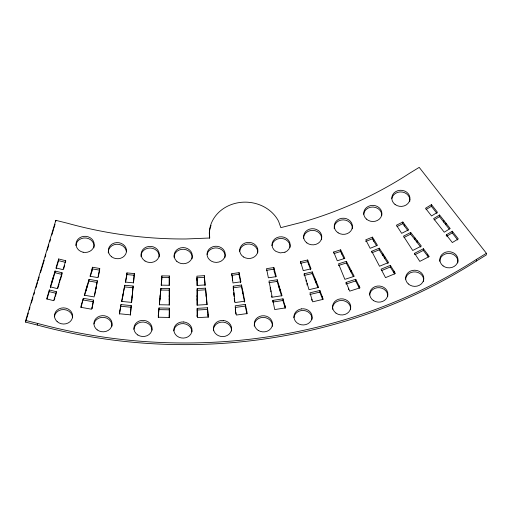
<?xml version="1.0" encoding="UTF-8"?>
<svg xmlns="http://www.w3.org/2000/svg" width="512" height="512" viewBox="0 0 512 512"><rect width="100%" height="100%" fill="white"/><g stroke="black" fill="none" stroke-linecap="round" stroke-linejoin="round"><path stroke-width="0.77" d="M158.266 317.536L159.014 307.962L169.331 308.16L169.312 317.453L158.349 317.216M169.229 317.766L169.331 308.16M25.6 322.125L25.696 320.461L55.834 220.339L67.539 223.258A386.573 343.52 3.3 0 0 185.965 238.976L209.728 238.01L209.389 231.258A36.371 32.32 3.3 0 1 239.258 202.566A36.371 32.32 3.3 0 1 278.541 221.178L280.838 227.642L303.635 221.824A386.573 343.52 3.3 0 0 409.293 173.446L419.213 167.373L486.4 253.299L486.304 254.97L476.384 261.037A503.187 447.142 3.3 0 1 37.312 325.043L25.6 322.125L28.358 312.954M37.312 325.043L37.408 323.379A503.187 447.142 3.3 0 0 476.48 259.373L486.4 253.299M49.254 291.635L49.35 289.965L56.378 291.718L56.282 293.382L49.254 291.635L47.008 299.091M52.102 282.163L52.198 280.499M55.77 221.453L55.834 220.339M53.043 279.053L53.139 277.389M54.957 272.698L55.053 271.034L62.074 272.781L61.978 274.451L54.957 272.698L50.406 287.814M58.586 260.64L58.682 258.97L65.709 260.723L65.613 262.387L58.586 260.64L56.115 268.838M60.16 279.136L59.507 282.669M81.056 307.648L81.434 304.666L83.341 298.317L93.491 300.102L92.115 308.25L93.491 300.102M81.338 306.33L83.341 298.317M86.099 290.509L86.195 288.845M87.04 287.386L87.136 285.722M88.947 281.037L89.043 279.373L97.299 280.787L97.203 282.451L88.947 281.037L84.614 295.45M90.317 276.506L91.802 271.565L92.422 267.251L99.731 268.48L99.667 269.587M91.802 271.565L92.422 267.251M95.302 292.109L95.398 290.445M95.93 288.928L95.994 287.821M119.443 314.086L120.966 304.602L131.232 305.6L130.355 315.168M119.59 312.749L120.966 304.602M122.778 296.602L122.874 294.938M123.405 293.414L123.501 291.75M121.786 301.645L124.781 285.267L133.139 286.042L132.403 294.266L132.499 292.602M125.6 282.304L126.95 272.922L134.349 273.581L133.504 282.944M126.592 277.267L126.95 272.922M130.502 313.83L131.232 305.6M132.09 297.485L132.186 295.821M158.381 314.522L158.285 316.192L159.014 307.962M159.872 299.84L159.968 298.17M160.186 296.608L160.282 294.944M159.373 304.941L160.915 288.384L169.306 288.499L169.325 304.928L159.328 304.736L160.915 288.384M161.28 285.363L161.869 275.898L169.293 275.981L169.299 285.267L161.235 285.152L161.869 275.898M161.773 280.256L161.869 278.592M169.203 285.389L169.293 275.981M169.229 305.126L169.306 288.499M169.216 296.762L169.312 295.098M169.222 299.994L169.318 298.33M169.242 316.422L169.338 314.758M197.075 285.638L196.896 276.16L204.294 275.667L205.216 284.928L197.178 285.44L197.165 278.848M197.101 305.318L197.178 288.685L205.536 288.154L207.168 304.538L197.203 305.12L197.178 288.685M197.094 296.947L197.19 295.283M197.094 300.192L197.19 298.522M197.216 314.957L197.12 316.621L197.203 308.365L207.488 307.757L208.378 317.03L197.446 317.645L197.203 308.365M205.043 285.824L204.294 275.667M206.925 304.736L205.536 288.154M206.099 296.397L206.195 294.733M206.419 299.622L206.515 297.958M208.166 317.35L207.488 307.757M208.051 316.006L208.147 314.336M231.782 273.709L231.686 275.373L238.995 274.304L239.091 272.64L231.782 273.709L232.966 282.944L240.915 281.811L239.091 272.64M232.314 276.365L232.435 280.224M233.222 287.29L233.286 286.176L241.555 284.998L244.781 301.21L234.918 302.566L233.286 286.176M233.85 294.419L233.946 292.755M235.802 314.042L235.245 305.798L245.414 304.403L247.206 313.574L236.397 315.04L235.898 312.378M244.544 302.15L241.459 286.662L241.555 284.998M242.752 293.178L242.848 291.507M243.392 296.365L243.488 294.701M246.867 313.907L245.318 306.067L245.414 304.403M246.618 312.576L246.714 310.912M270.195 289.171L270.291 287.507M270.867 291.808L270.931 290.701M275.776 276.87L274.278 271.898L273.843 267.578L266.534 268.64L268.365 277.811L276.301 276.627L273.843 267.578M274.278 271.898L274.374 270.234M272.864 300.403L272.768 302.067L282.906 300.506L283.002 298.835L272.864 300.403L274.72 309.568L285.491 307.885L283.002 298.835M281.53 295.942L277.152 281.434L277.248 279.77L268.998 280.998L272.224 297.21L282.054 295.693L277.248 279.77M279.085 287.827L279.181 286.163M280.032 290.97L280.128 289.306M285.114 308.224L284.928 305.229M300.48 262.746L300.544 261.638L307.712 260.006L311.04 268.845L303.258 270.637L300.544 261.638M304.141 274.88L304.205 273.773L312.294 271.904L318.637 287.418L309.005 289.69L304.205 273.773M306.067 281.274L306.131 280.166M310.662 269.818L307.616 261.67L307.712 260.006M306.982 284.96L307.078 283.296M308.403 264.282L308.499 262.618M317.971 287.699L312.198 273.568L312.294 271.904M311.814 300.326L311.878 299.219L309.952 292.826L319.885 290.477L323.251 299.309L312.698 301.818L311.878 299.219M314.746 279.795L314.842 278.131M315.994 282.861L316.09 281.19M322.746 299.674L319.789 292.141L319.885 290.477M322.336 298.368L322.432 296.704M333.626 253.126L333.69 252.013L340.666 249.837L344.845 258.387L337.274 260.781L333.69 252.013M344.051 258.72L340.57 251.501L340.666 249.837M341.606 254.042L341.702 252.378M353.427 276.653L346.298 263.014L346.394 261.344L338.522 263.834L344.864 279.341L354.221 276.326L346.394 261.344M346.042 283.501L346.106 282.394L355.763 279.283L359.981 287.827L349.728 291.149L346.106 282.394M349.44 269.024L349.536 267.36M348.589 289.728L348.653 288.621M350.982 271.981L351.078 270.317M359.347 288.224L355.667 280.947L355.763 279.283M358.81 286.957L358.906 285.293M371.635 252.371L371.699 251.264L379.283 248.173L388.544 262.502L379.526 266.234L371.699 251.264M376.538 245.728L372.358 238.797L372.454 237.133L365.734 239.846L370.157 248.314L377.459 245.344L372.454 237.133M373.645 241.254L373.741 239.59M388.032 263.533L379.187 249.837L379.283 248.173M382.906 255.59L383.002 253.926M384.73 258.419L384.826 256.755M394.65 273.971L390.272 267.002L390.368 265.331L381.062 269.184L385.523 277.638L395.398 273.53L390.368 265.331M393.99 272.749L394.086 271.085M408.058 230.861L402.752 223.667L402.848 222.003L396.422 225.229L401.658 233.331L408.627 229.798L402.848 222.003M404.269 226.016L404.365 224.352M420.768 247.117L410.624 234.144L410.72 232.48L403.475 236.154L412.73 250.483L421.338 246.061L410.72 232.48M414.886 239.597L414.982 237.933M414.49 254.413L414.554 253.299L423.43 248.742L429.242 256.525L419.814 261.389L414.554 253.299M416.979 242.278L417.075 240.608M428.371 257.024L423.334 250.406L423.43 248.742M427.597 255.853L427.693 254.189M436.922 213.382L431.379 206.298L431.475 204.627L425.523 208.275L431.533 215.955L437.478 212.307L431.475 204.627M449.146 229.011L439.475 216.646L439.571 214.982L433.619 218.624L444.237 232.205L450.189 228.563L439.571 214.982M443.738 222.099L443.834 220.435M445.83 224.774L445.926 223.104M446.259 235.987L446.323 234.874L452.275 231.232L458.285 238.912L452.333 242.554L446.323 234.874M457.722 239.987L452.179 232.896L452.275 231.232M476.384 261.037L476.48 259.373M133.139 286.042L131.546 302.381L121.594 301.421L124.781 285.267M134.349 273.581L133.446 282.822L125.414 282.08L126.688 275.603M131.59 302.592L132.339 294.912M119.686 311.085L119.392 313.76L130.304 314.842L130.598 312.166M97.299 280.787L94.118 296.922L84.282 295.194L89.043 279.373M99.731 268.48L97.926 277.606L89.984 276.25L91.898 269.901M94.733 294.989L96.493 286.048M96.781 284.608L97.062 283.168M98.285 276.992L99.635 270.144L92.326 268.915M81.434 304.666L80.877 307.302L91.654 309.229L92.211 306.586M29.28 309.894L29.971 307.603M31.354 303.014L32.96 297.67M33.882 294.611L34.573 292.32M35.955 287.731L37.562 282.381M38.022 280.851L39.174 277.03M40.55 272.448L44.237 260.218M45.152 257.165L45.843 254.867M47.226 250.285L48.832 244.934M49.754 241.875L50.445 239.584M51.827 235.002L53.434 229.651M53.894 228.122L55.046 224.301M49.35 289.965L46.656 298.912L53.683 300.666L56.378 291.718M55.053 271.034L50.285 286.854L57.312 288.608L62.074 272.781M58.682 258.97L55.987 267.923L63.014 269.67L65.709 260.723M54.259 300.096L54.931 297.856M55.386 296.365L56.058 294.131M57.856 288.154L59.13 283.917M60.493 279.392L61.766 275.155M63.59 269.101L64.71 265.37M426.093 209.536L431.379 206.298M434.182 219.885L439.475 216.646M446.893 236.134L452.179 232.896M415.142 254.618L423.334 250.406M404.038 237.485L410.624 234.144M397.037 226.534L402.752 223.667M381.683 270.554L390.272 267.002M372.294 252.646L379.187 249.837M365.638 241.517L372.358 238.797M346.01 284.058L355.667 280.947M338.426 265.498L346.298 263.014M334.291 253.459L340.57 251.501M309.856 294.49L319.789 292.141M304.109 275.437L312.198 273.568M300.448 263.302L307.616 261.67M268.902 282.662L277.152 281.434M266.438 270.304L273.747 269.242M241.459 286.662L233.19 287.84L233.485 290.765M235.149 307.462L245.318 306.067M196.8 277.824L204.198 277.331M197.082 290.349L205.44 289.818M197.107 310.029L207.392 309.427M161.773 277.562L169.197 277.645M160.819 290.048L169.21 290.17M158.918 309.626L169.235 309.824M126.854 274.586L134.253 275.245M124.685 286.938L133.043 287.706M120.87 306.272L131.136 307.264M83.245 299.981L93.395 301.766M25.696 320.461L37.408 323.379M282.906 300.506L284.832 306.893M271.552 295.981L271.84 297.427M238.995 274.304L240.672 282.707M233.702 292.96L234.042 296.358M234.24 298.387L234.534 301.306M235.296 308.928L235.584 311.846M196.87 278.496L197.069 280.512M209.555 238.176L209.293 232.922A36.371 32.32 3.3 0 1 211.053 225.421M293.888 317.728A9.094 8.077 3.3 0 1 299.091 311.168L301.35 310.554A9.094 8.077 3.3 0 1 312 319.341M303.514 238.349A9.094 8.077 3.3 0 1 312.992 230.374A9.094 8.077 3.3 0 1 321.658 239.251M369.632 294.925A9.094 8.077 3.3 0 1 379.469 287.686A9.094 8.077 3.3 0 1 387.738 296.538M405.568 279.155A9.094 8.077 3.3 0 1 415.802 271.962A9.094 8.077 3.3 0 1 423.578 281.466M363.674 214.298A9.094 8.077 3.3 0 1 373.114 207.027A9.094 8.077 3.3 0 1 381.818 215.2M439.744 261.344A9.094 8.077 3.3 0 1 449.613 253.402A9.094 8.077 3.3 0 1 457.786 262.944M213.37 330.784A9.094 8.077 3.3 0 1 220.838 322.202L223.206 322.138A9.094 8.077 3.3 0 1 231.482 330.982M173.786 330.867A9.094 8.077 3.3 0 1 181.254 323.699L183.622 323.629A9.094 8.077 3.3 0 1 191.93 331.776M133.869 329.293A9.094 8.077 3.3 0 1 143.315 322.029A9.094 8.077 3.3 0 1 152.013 330.202M93.958 323.898A9.094 8.077 3.3 0 1 104.09 317.395A9.094 8.077 3.3 0 1 111.968 326.202M54.406 316.819A9.094 8.077 3.3 0 1 63.846 309.549A9.094 8.077 3.3 0 1 72.55 317.722M391.84 198.496A9.094 8.077 3.3 0 1 402.362 192.058A9.094 8.077 3.3 0 1 409.747 201.504M334.202 228.55A9.094 8.077 3.3 0 1 343.245 219.866A9.094 8.077 3.3 0 1 352.314 228.749M332.538 309.312A9.094 8.077 3.3 0 1 341.382 300.467A9.094 8.077 3.3 0 1 350.643 309.197M75.93 245.574A9.094 8.077 3.3 0 1 86.195 238.035A9.094 8.077 3.3 0 1 93.882 247.891M108.282 252.934A9.094 8.077 3.3 0 1 116.531 244.269A9.094 8.077 3.3 0 1 126.387 251.725M141.062 256.71A9.094 8.077 3.3 0 1 150.106 248.019A9.094 8.077 3.3 0 1 159.174 256.909M174.016 257.222A9.094 8.077 3.3 0 1 183.885 249.28A9.094 8.077 3.3 0 1 192.058 258.829M254.253 326.093A9.094 8.077 3.3 0 1 263.296 317.402A9.094 8.077 3.3 0 1 272.365 326.291M239.635 251.29A9.094 8.077 3.3 0 1 249.472 244.051A9.094 8.077 3.3 0 1 257.747 252.902M207.091 254.483A9.094 8.077 3.3 0 1 210.822 249.306L212.928 248.358A9.094 8.077 3.3 0 1 224.998 257.485M271.949 245.709A9.094 8.077 3.3 0 1 281.786 238.47A9.094 8.077 3.3 0 1 290.061 247.322M224.384 257.824L223.11 259.59A9.094 8.077 3.3 0 1 209.446 259.706A9.094 8.077 3.3 0 1 210.918 247.642L213.024 246.688A9.094 8.077 3.3 0 1 222.835 248.934A9.094 8.077 3.3 0 1 224.384 257.824M284.947 252.218L280.32 252.896L275.891 251.411A9.094 8.077 3.3 0 1 274.662 239.066A9.094 8.077 3.3 0 1 288.538 240.294A9.094 8.077 3.3 0 1 284.947 252.218M301.446 308.89L299.187 309.504A9.094 8.077 3.3 0 0 297.203 322.995A9.094 8.077 3.3 0 0 311.821 319.059A9.094 8.077 3.3 0 0 301.446 308.89M223.302 320.474L220.934 320.538A9.094 8.077 3.3 0 0 215.085 333.069A9.094 8.077 3.3 0 0 230.4 332.64A9.094 8.077 3.3 0 0 223.302 320.474M183.718 321.965L181.35 322.035A9.094 8.077 3.3 0 0 175.501 334.56A9.094 8.077 3.3 0 0 190.816 334.138A9.094 8.077 3.3 0 0 183.718 321.965M83.136 252.237L80.909 251.488A9.094 8.077 3.3 0 1 79.571 237.888A9.094 8.077 3.3 0 1 93.978 242.726A9.094 8.077 3.3 0 1 83.136 252.237M306.867 242.906A9.094 8.077 3.3 0 0 321.651 238.285A9.094 8.077 3.3 0 0 309.581 229.152A9.094 8.077 3.3 0 0 306.867 242.906M373.574 300.627A9.094 8.077 3.3 0 0 387.834 294.867A9.094 8.077 3.3 0 0 374.931 286.694A9.094 8.077 3.3 0 0 373.574 300.627M408.301 283.936A9.094 8.077 3.3 0 0 423.501 280.48A9.094 8.077 3.3 0 0 412.358 270.458A9.094 8.077 3.3 0 0 408.301 283.936M366.406 219.078A9.094 8.077 3.3 0 0 381.606 215.622A9.094 8.077 3.3 0 0 370.464 205.6A9.094 8.077 3.3 0 0 366.406 219.078M443.098 265.907A9.094 8.077 3.3 0 0 457.882 261.28A9.094 8.077 3.3 0 0 445.811 252.147A9.094 8.077 3.3 0 0 443.098 265.907M137.818 334.995A9.094 8.077 3.3 0 0 152.077 329.235A9.094 8.077 3.3 0 0 139.168 321.062A9.094 8.077 3.3 0 0 137.818 334.995M97.171 329.856A9.094 8.077 3.3 0 0 111.962 325.235A9.094 8.077 3.3 0 0 99.891 316.102A9.094 8.077 3.3 0 0 97.171 329.856M57.139 321.6A9.094 8.077 3.3 0 0 72.339 318.144A9.094 8.077 3.3 0 0 61.197 308.122A9.094 8.077 3.3 0 0 57.139 321.6M395.053 204.461A9.094 8.077 3.3 0 0 409.843 199.84A9.094 8.077 3.3 0 0 397.773 190.707A9.094 8.077 3.3 0 0 395.053 204.461M338.15 232.845A9.094 8.077 3.3 0 0 352.41 227.085A9.094 8.077 3.3 0 0 339.501 218.912A9.094 8.077 3.3 0 0 338.15 232.845M335.974 313.114A9.094 8.077 3.3 0 0 350.65 308.23A9.094 8.077 3.3 0 0 338.381 299.309A9.094 8.077 3.3 0 0 335.974 313.114M111.597 256.787A9.094 8.077 3.3 0 0 126.387 252.166A9.094 8.077 3.3 0 0 114.31 243.034A9.094 8.077 3.3 0 0 111.597 256.787M145.005 260.998A9.094 8.077 3.3 0 0 159.27 255.238A9.094 8.077 3.3 0 0 146.362 247.066A9.094 8.077 3.3 0 0 145.005 260.998M176.781 261.299A9.094 8.077 3.3 0 0 191.981 257.85A9.094 8.077 3.3 0 0 180.838 247.827A9.094 8.077 3.3 0 0 176.781 261.299M258.202 330.387A9.094 8.077 3.3 0 0 272.461 324.627A9.094 8.077 3.3 0 0 259.552 316.454A9.094 8.077 3.3 0 0 258.202 330.387M243.584 256.992A9.094 8.077 3.3 0 0 257.843 251.238A9.094 8.077 3.3 0 0 244.941 243.066A9.094 8.077 3.3 0 0 243.584 256.992"/></g></svg>
